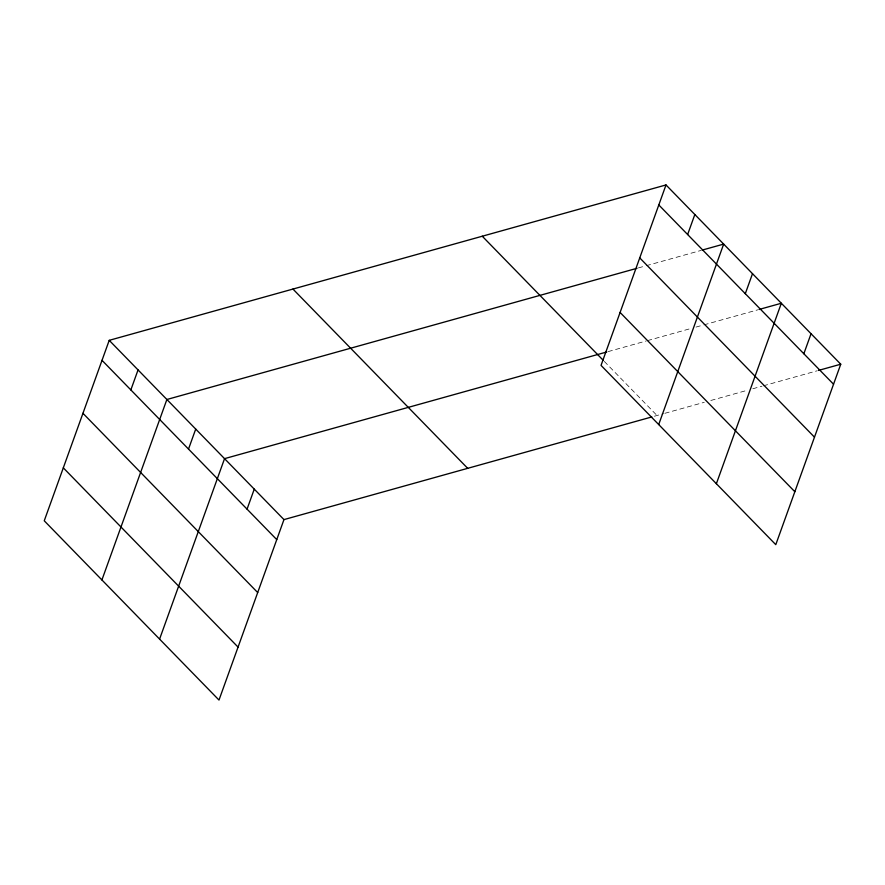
<?xml version="1.0" encoding="UTF-8"?>
<svg xmlns="http://www.w3.org/2000/svg" width="885" height="885" viewBox="0 0 885 885"><rect width="100%" height="100%" fill="white"/><g stroke="black" fill="none" stroke-linecap="round" stroke-linejoin="round"><path stroke-width="0.66" stroke-dasharray="4.42 3.32" d="M638.362 267.912L644.922 266.075M646.238 265.71L701.362 250.333M608.095 351.61L646.161 340.99M647.466 340.625L690.776 328.534M696.03 327.074L702.59 325.238M703.907 324.872L757.715 309.85M654.402 416.227L663.573 413.66M664.889 413.295L704.261 402.31M710.821 400.474L747.571 390.219M752.814 388.758L762.007 386.192M763.312 385.827L817.132 370.804M604.3 361.423L657.013 415.496"/><path stroke-width="1.33" d="M666.007 184.943L601.037 365.394L775.78 544.662L840.75 364.211L666.007 184.943L109.22 340.338L44.25 520.789L218.993 700.057L283.963 519.606L651.791 416.946M130.847 389.92L138.049 369.919M101.919 579.952L166.878 399.5L637.045 268.277M188.516 449.082L195.718 429.081M159.588 639.103L224.547 458.651L606.778 351.976M247.059 509.14L254.261 489.128M687.634 234.525L694.836 214.524M658.706 424.546L723.664 244.105L702.668 249.957M745.303 293.687L752.504 273.675M716.374 483.708L781.333 303.256L759.02 309.484M803.845 353.746L811.047 333.733M818.437 370.439L840.75 364.211M658.794 204.944L833.548 384.223M639.733 257.889L814.488 437.168M620.097 312.449L794.841 491.717M482.259 236.218L603.349 360.438M292.957 289.063L467.7 468.331M109.22 340.338L283.963 519.606M102.018 360.339L276.762 539.618M82.947 413.295L257.701 592.563M63.311 467.844L238.065 647.112"/></g></svg>
